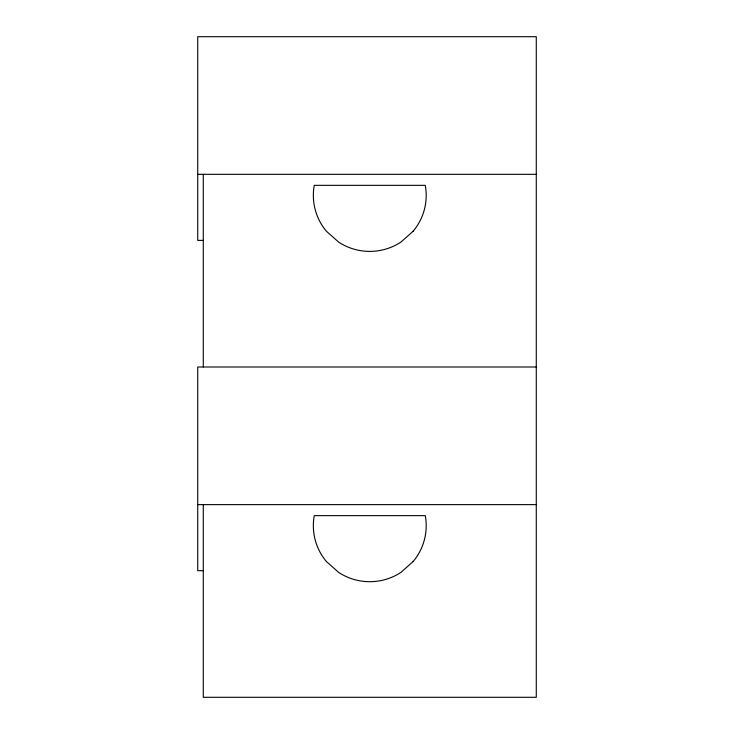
<?xml version="1.0" encoding="UTF-8"?>
<svg xmlns="http://www.w3.org/2000/svg" width="734" height="734" viewBox="0 0 734 734"><rect width="100%" height="100%" fill="white"/><g stroke="black" fill="none" stroke-linecap="round" stroke-linejoin="round"><path stroke-width="1.1" d="M197.721 174.325L536.279 174.325M203.272 240.385L197.721 240.385L197.721 36.7L536.279 36.7L536.279 697.3L203.272 697.3L203.272 504.625M536.279 367L197.721 367L197.721 570.685L203.272 570.685M197.721 504.625L536.279 504.625M203.272 174.325L203.272 367M413.123 231.256L400.892 242.119A56.793 56.793 0 0 1 338.668 242.119L326.428 231.256A55.646 55.646 0 0 1 314.262 185.335L425.28 185.335A55.646 55.646 0 0 1 413.114 231.256M413.123 561.556L400.892 572.419A56.793 56.793 0 0 1 338.668 572.419L326.428 561.556A55.646 55.646 0 0 1 314.262 515.635L425.28 515.635A55.646 55.646 0 0 1 413.114 561.556"/></g></svg>
